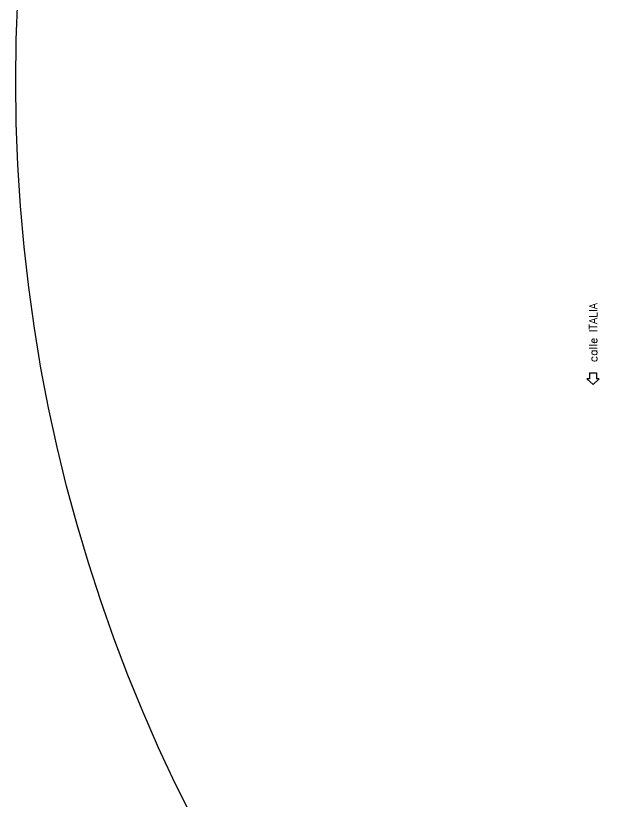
# Model space of a CAD drawing. Header units: metres. Extents: x 95 to 486, y 2972 to 3465.
# Drawn here: x 95.12 to 132.02, y 3177.5 to 3226.56 of the extents above; entities that cross this region are included whole.
import ezdxf

# ---------------------------------------------------------------- set-up
doc = ezdxf.new("R2010")
doc.units = ezdxf.units.M
doc.layers.add('0_HOJA-CARATULA', color=7, linetype='Continuous')
doc.styles.add('ROMANS', font='romans.shx', dxfattribs={"width": 0.8, "height": 0.15})

msp = doc.modelspace()

# ---------------------------------------------------------------- linework, layer by layer
at = {"color": 3}
for p, q in [((130.9783, 3204.2535), (131.3983, 3204.2535)), ((130.9783, 3204.2535), (130.9783, 3203.8935)), ((131.3983, 3204.2535), (131.3983, 3203.8935)), ((131.1883, 3203.5335), (130.7983, 3203.8935)), ((130.9783, 3203.8935), (130.7983, 3203.8935)), ((131.1883, 3203.5335), (131.5783, 3203.8935)), ((131.5783, 3203.8935), (131.3983, 3203.8935))]:
    msp.add_line(p, q, dxfattribs=at)
at = {"layer": '0_HOJA-CARATULA'}
msp.add_circle((196.2281, 3222.4589), 101.1095, dxfattribs=at)

# ---------------------------------------------------------------- texts
at = {"color": 3, "style": 'ROMANS'}
msp.add_text('calle ITALIA', height=0.5, rotation=90, dxfattribs=at).set_placement((131.4488, 3204.9322))

doc.saveas('drawing.dxf')
